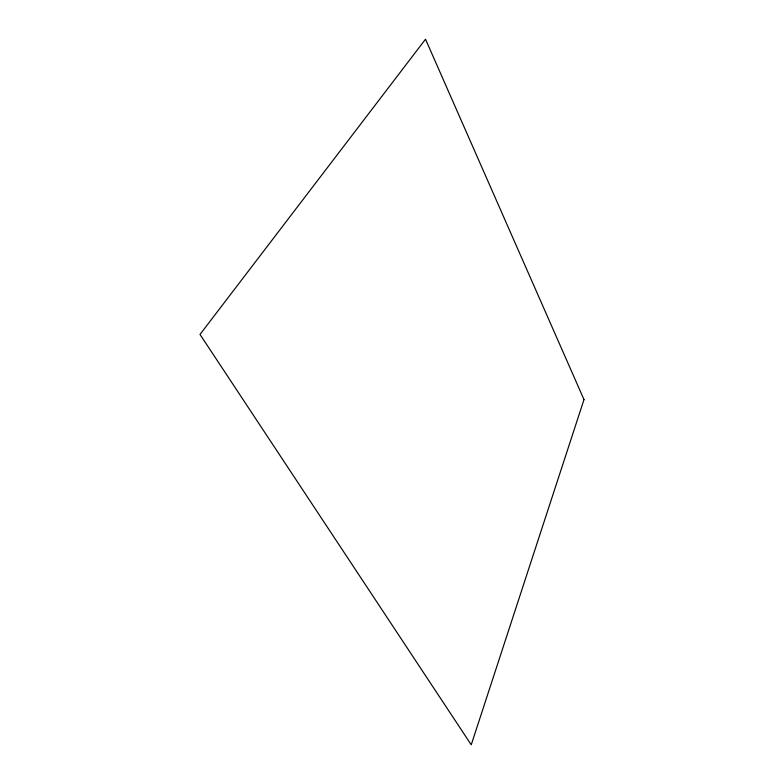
<?xml version="1.0" encoding="UTF-8"?>
<svg xmlns="http://www.w3.org/2000/svg" width="784" height="784" viewBox="0 0 784 784"><rect width="100%" height="100%" fill="white"/><g stroke="black" fill="none" stroke-linecap="round" stroke-linejoin="round"><path stroke-width="1.18" d="M583.992 399.595L471.243 744.8L200.008 334.445L425.516 39.2L583.992 399.595"/></g></svg>
